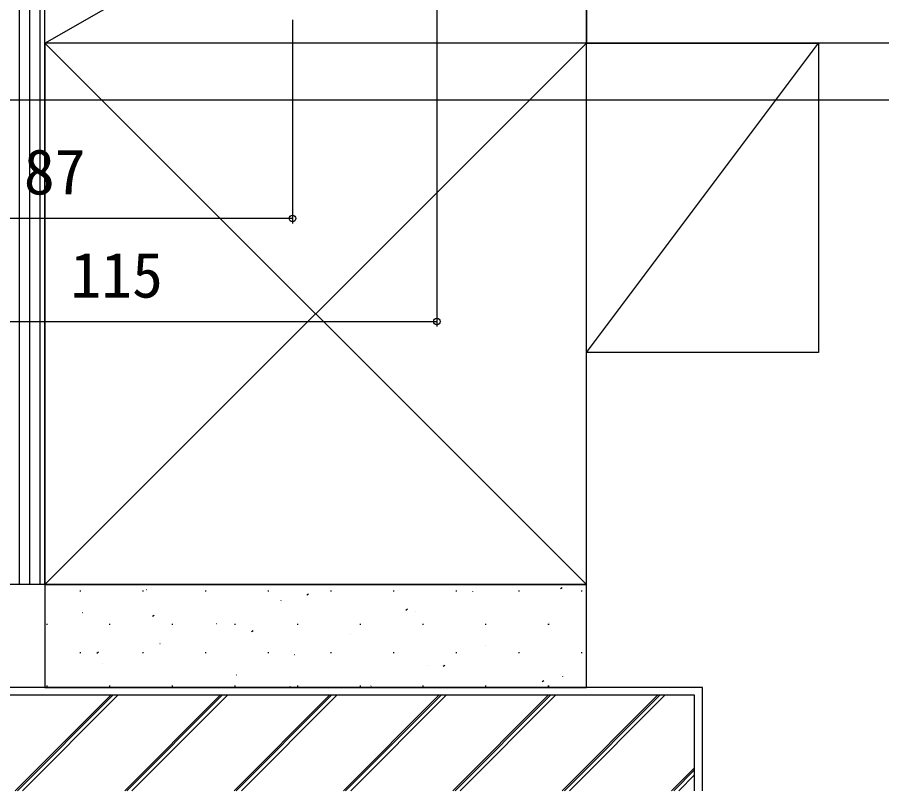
# Model space of a CAD drawing. Units: millimetres, scale not verified. Extents: x -525 to 525, y -783 to 779.
# Drawn here: x 6.6 to 174.3, y -187.7 to -37.7 of the extents above; entities that cross this region are included whole.
import ezdxf
from ezdxf.enums import TextEntityAlignment as Align

# ---------------------------------------------------------------- set-up
doc = ezdxf.new("R2010")
doc.units = ezdxf.units.MM
doc.header["$LTSCALE"] = 4
for name, color, linetype in [('0-7_YKK_D', 6, 'Continuous'), ('0-9_YSS_K', 3, 'Continuous'), ('0-A_YSS_KE', 3, 'Continuous')]:
    doc.layers.add(name, color=color, linetype=linetype)
doc.styles.add('ＭＳ ゴシック', font='')
doc.styles.get('ＭＳ ゴシック').set_extended_font_data('MS Gothic')

msp = doc.modelspace()

# ---------------------------------------------------------------- linework, layer by layer
at = {"layer": '0-7_YKK_D'}
for p, q in [((88, 16.3), (88, -97.699)), ((60.006, -38.2), (60.006, -77.699)), ((-26.001, -53.7), (210.5, -53.7)), ((60.006, -76.699), (-27, -76.699)), ((-27, -96.699), (88, -96.699))]:
    msp.add_line(p, q, dxfattribs=at)
for centre in [(60.006, -76.699), (88, -96.699)]:
    msp.add_circle(centre, 0.637, dxfattribs=at)
at = {"layer": '0-9_YSS_K'}
for p, q in [((7, 17.3), (7, -147.7)), ((9, 17.3), (9, -147.7)), ((11, 17.3), (11, -147.7)), ((12, -42.7), (117, 17.3)), ((117, -42.7), (12, -147.7)), ((12, -42.7), (117, -147.7)), ((117, -102.7), (162, -42.7)), ((18.74, -148.96), (18.94, -148.96)), ((30.9, -148.96), (31.1, -148.96)), ((31.722, -148.707), (31.76, -148.694)), ((43.06, -148.96), (43.26, -148.96)), ((55.22, -148.96), (55.42, -148.96)), ((67.38, -148.96), (67.58, -148.96)), ((79.54, -148.96), (79.74, -148.96)), ((91.7, -148.96), (91.9, -148.96)), ((94.957, -149.042), (94.995, -149.029)), ((103.86, -148.96), (104.06, -148.96)), ((111.979, -148.502), (112.313, -148.281)), ((116.02, -148.96), (116.22, -148.96)), ((57.759, -150.851), (57.797, -150.838)), ((62.801, -149.71), (63.134, -149.489)), ((82.012, -152.666), (82.345, -152.445)), ((19.242, -153.127), (19.28, -153.113)), ((32.833, -153.874), (33.167, -153.653)), ((83.796, -152.994), (83.834, -152.981)), ((12.28, -155.42), (12.48, -155.42)), ((24.44, -155.42), (24.64, -155.42)), ((36.6, -155.42), (36.8, -155.42)), ((45.279, -155.27), (45.317, -155.257)), ((48.76, -155.42), (48.96, -155.42)), ((60.92, -155.42), (61.12, -155.42)), ((73.08, -155.42), (73.28, -155.42)), ((85.24, -155.42), (85.44, -155.42)), ((97.4, -155.42), (97.6, -155.42)), ((109.56, -155.42), (109.76, -155.42)), ((109.833, -155.138), (109.871, -155.125)), ((52.044, -156.83), (52.377, -156.609)), ((71.316, -157.414), (71.354, -157.401)), ((34.307, -159.156), (34.344, -159.143)), ((18.74, -160.92), (18.94, -160.92)), ((22.076, -160.994), (22.409, -160.773)), ((30.9, -160.92), (31.1, -160.92)), ((43.06, -160.92), (43.26, -160.92)), ((55.22, -160.92), (55.42, -160.92)), ((67.38, -160.92), (67.58, -160.92)), ((79.54, -160.92), (79.74, -160.92)), ((91.7, -160.92), (91.9, -160.92)), ((97.353, -159.558), (97.391, -159.544)), ((103.86, -160.92), (104.06, -160.92)), ((116.02, -160.92), (116.22, -160.92)), ((60.344, -161.3), (60.381, -161.286)), ((23.146, -163.108), (23.183, -163.095)), ((86.381, -163.443), (86.418, -163.43)), ((89.231, -163.558), (89.564, -163.338)), ((49.183, -165.252), (49.22, -165.239)), ((112.418, -165.587), (112.455, -165.574)), ((12.28, -167.38), (12.48, -167.38)), ((24.44, -167.38), (24.64, -167.38)), ((36.6, -167.38), (36.8, -167.38)), ((48.76, -167.38), (48.96, -167.38)), ((59.297, -167.7), (59.597, -167.502)), ((60.92, -167.38), (61.12, -167.38)), ((73.08, -167.38), (73.28, -167.38)), ((75.22, -167.396), (75.257, -167.382)), ((85.24, -167.38), (85.44, -167.38)), ((97.4, -167.38), (97.6, -167.38)), ((108.442, -166.514), (108.775, -166.294)), ((109.56, -167.38), (109.76, -167.38)), ((6.257, -187.7), (24.757, -169.2)), ((6.681, -187.7), (25.181, -169.2)), ((7.671, -187.7), (26.171, -169.2)), ((27.47, -187.7), (45.97, -169.2)), ((27.894, -187.7), (46.394, -169.2)), ((28.884, -187.7), (47.384, -169.2)), ((48.683, -187.7), (67.183, -169.2)), ((49.108, -187.7), (67.608, -169.2)), ((50.098, -187.7), (68.597, -169.2)), ((69.897, -187.7), (88.396, -169.2)), ((70.321, -187.7), (88.821, -169.2)), ((71.311, -187.7), (89.811, -169.2)), ((91.11, -187.7), (109.61, -169.2)), ((91.534, -187.7), (110.034, -169.2)), ((92.524, -187.7), (111.024, -169.2)), ((112.323, -187.7), (130.823, -169.2)), ((112.747, -187.7), (131.247, -169.2)), ((113.737, -187.7), (132.237, -169.2)), ((133.536, -187.7), (138, -183.236)), ((133.96, -187.7), (138, -183.66)), ((134.95, -187.7), (138, -184.65))]:
    msp.add_line(p, q, dxfattribs=at)
msp.add_lwpolyline([(138, -187.7), (138, -169.2), (-9, -169.2), (-9, -187.7)], dxfattribs=at)
at = {"layer": '0-A_YSS_KE'}
msp.add_line((12, -147.7), (3, -147.7), dxfattribs=at)
for points in [[(12, -147.7), (12, 17.3), (3, 17.3), (3, -147.7)], [(218, -42.7), (117, -42.7), (117, 17.3), (218, 17.3)], [(139.5, -187.7), (139.5, -167.7), (-10.5, -167.7), (-10.5, -187.7)]]:
    msp.add_lwpolyline(points, dxfattribs=at)
for points in [[(117, -42.7), (12, -42.7), (12, 17.3), (117, 17.3)], [(117, -147.7), (117, -42.7), (12, -42.7), (12, -147.7)], [(162, -102.7), (117, -102.7), (117, -42.7), (162, -42.7)], [(117, -147.7), (12, -147.7), (12, -167.7), (117, -167.7)]]:
    msp.add_lwpolyline(points, close=True, dxfattribs=at)

# ---------------------------------------------------------------- texts
at = {"layer": '0-7_YKK_D', "style": 'ＭＳ ゴシック'}
for s, p in [('87', (7.912, -74.699)), ('115', (16.932, -94.699))]:
    msp.add_text(s, height=8.798, dxfattribs=at).set_placement(p, align=Align.BOTTOM_LEFT)

doc.saveas('drawing.dxf')
